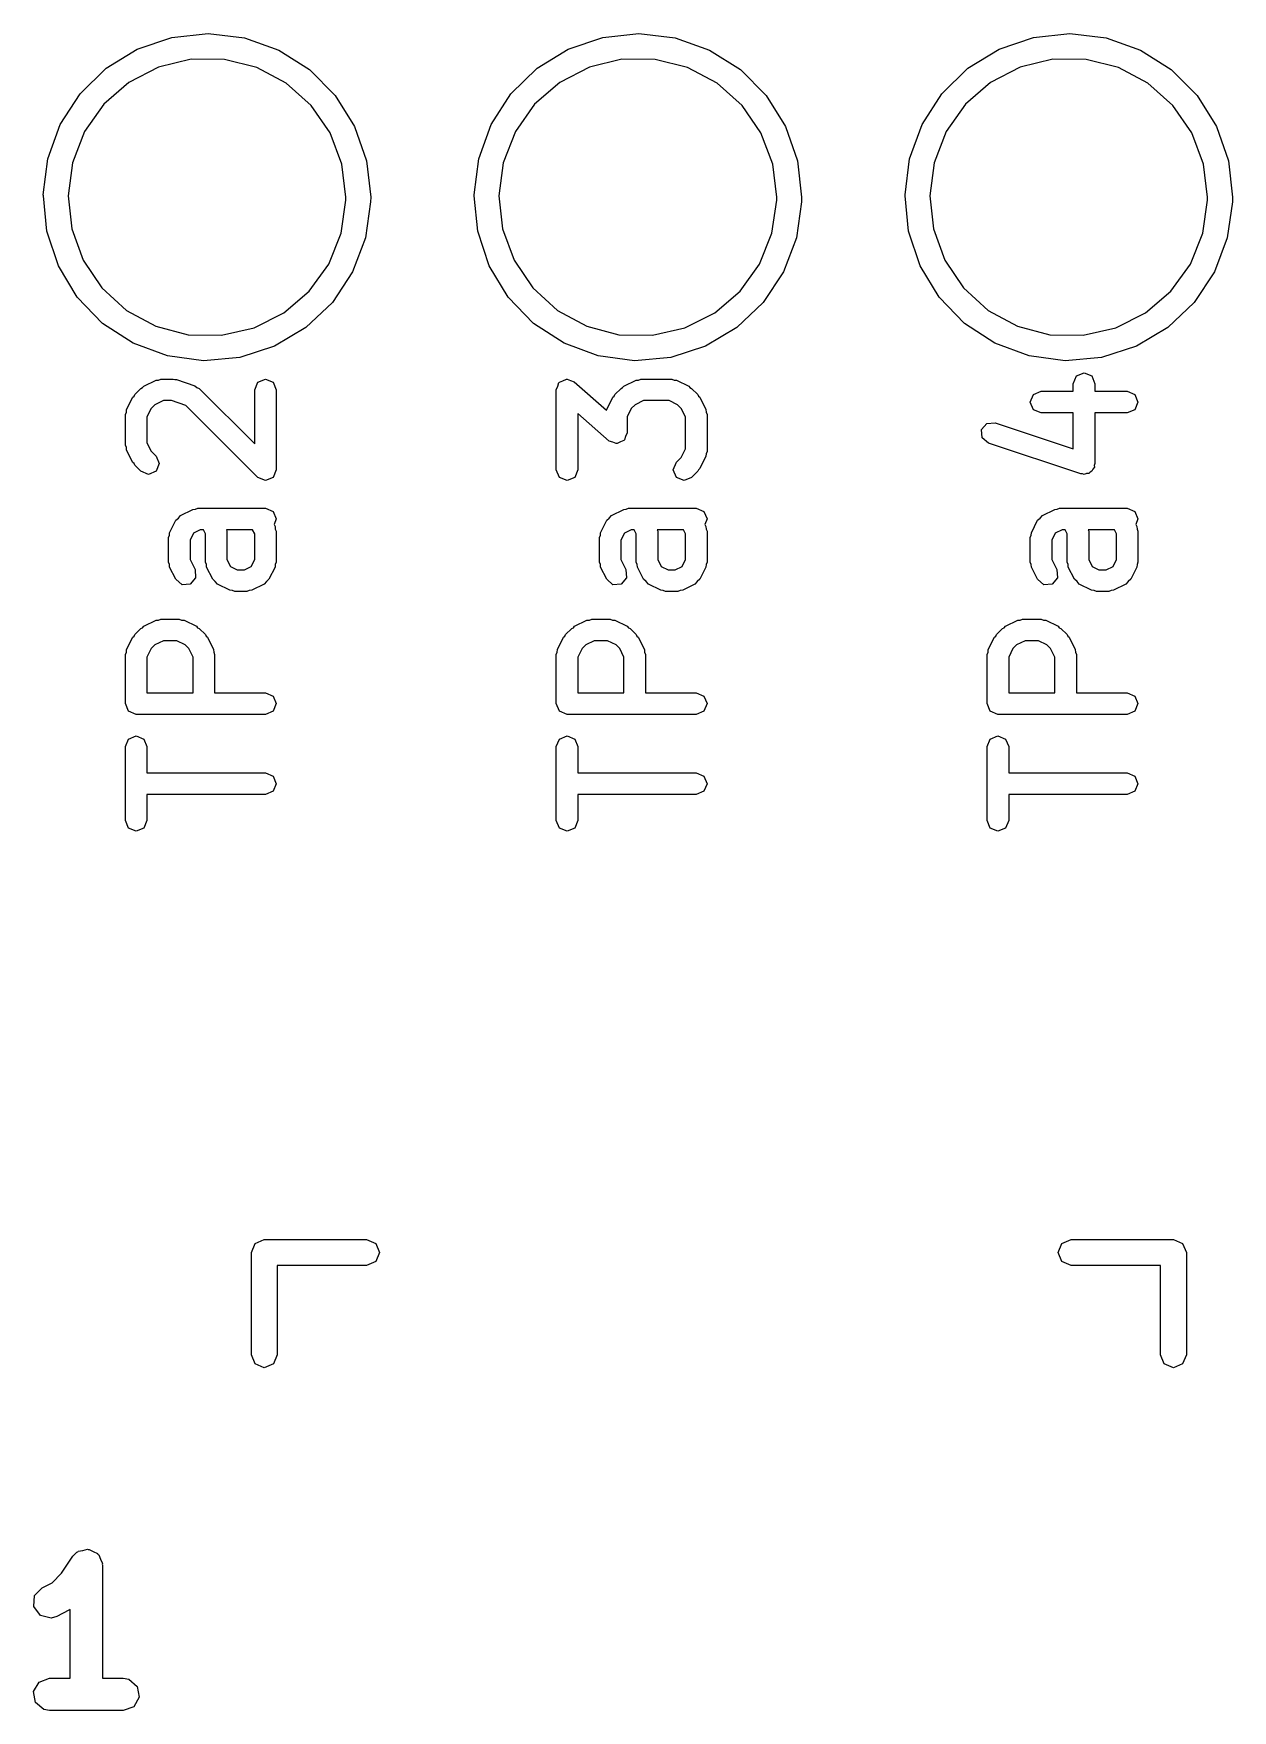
# Model space of a CAD drawing. Extents: x 59.1 to 151.1, y -119.5 to -80.2.
# Drawn here: x 84.19 to 89.76, y -107.03 to -99.24 of the extents above; entities that cross this region are included whole.
import ezdxf

# ---------------------------------------------------------------- set-up
doc = ezdxf.new("R2010")
doc.units = 0
doc.layers.add('BLACK', color=7, linetype='CONTINUOUS')

msp = doc.modelspace()

# ---------------------------------------------------------------- linework, layer by layer
at = {"layer": 'BLACK', "linetype": 'CONTINUOUS'}
for p, q in [((84.6764, -99.3123), (84.8368, -99.2577)), ((84.8368, -99.2577), (85.0053, -99.24)), ((85.0053, -99.24), (85.1735, -99.2601)), ((85.1735, -99.2601), (85.3332, -99.3169)), ((86.6764, -99.3123), (86.8368, -99.2577)), ((86.8368, -99.2577), (87.0053, -99.24)), ((87.0053, -99.24), (87.1735, -99.2601)), ((87.1735, -99.2601), (87.3332, -99.3169)), ((88.6764, -99.3123), (88.8368, -99.2577)), ((88.8368, -99.2577), (89.0053, -99.24)), ((89.0053, -99.24), (89.1735, -99.2601)), ((89.1735, -99.2601), (89.3332, -99.3169)), ((84.5321, -99.4011), (84.6764, -99.3123)), ((85.3332, -99.3169), (85.4762, -99.4077)), ((86.5321, -99.4011), (86.6764, -99.3123)), ((87.3332, -99.3169), (87.4762, -99.4077)), ((88.5321, -99.4011), (88.6764, -99.3123)), ((89.3332, -99.3169), (89.4762, -99.4077)), ((84.411, -99.5197), (84.5321, -99.4011)), ((84.7753, -99.3957), (84.6376, -99.4668)), ((84.9259, -99.3596), (84.7753, -99.3957)), ((85.0808, -99.3604), (84.9259, -99.3596)), ((85.231, -99.3981), (85.0808, -99.3604)), ((85.3679, -99.4706), (85.231, -99.3981)), ((85.4762, -99.4077), (85.5956, -99.5279)), ((86.411, -99.5197), (86.5321, -99.4011)), ((86.7753, -99.3957), (86.6376, -99.4668)), ((86.9259, -99.3596), (86.7753, -99.3957)), ((87.0808, -99.3604), (86.9259, -99.3596)), ((87.231, -99.3981), (87.0808, -99.3604)), ((87.3679, -99.4706), (87.231, -99.3981)), ((87.4762, -99.4077), (87.5956, -99.5279)), ((88.411, -99.5197), (88.5321, -99.4011)), ((88.7753, -99.3957), (88.6376, -99.4668)), ((88.9259, -99.3596), (88.7753, -99.3957)), ((89.0808, -99.3604), (88.9259, -99.3596)), ((89.231, -99.3981), (89.0808, -99.3604)), ((89.3679, -99.4706), (89.231, -99.3981)), ((89.4762, -99.4077), (89.5956, -99.5279)), ((84.6376, -99.4668), (84.5209, -99.5686)), ((85.4836, -99.5737), (85.3679, -99.4706)), ((86.6376, -99.4668), (86.5209, -99.5686)), ((87.4836, -99.5737), (87.3679, -99.4706)), ((88.6376, -99.4668), (88.5209, -99.5686)), ((89.4836, -99.5737), (89.3679, -99.4706)), ((84.3193, -99.6621), (84.411, -99.5197)), ((84.5209, -99.5686), (84.4318, -99.6953)), ((85.5713, -99.7013), (85.4836, -99.5737)), ((85.5956, -99.5279), (85.6854, -99.6716)), ((86.3193, -99.6621), (86.411, -99.5197)), ((86.5209, -99.5686), (86.4318, -99.6953)), ((87.5713, -99.7013), (87.4836, -99.5737)), ((87.5956, -99.5279), (87.6854, -99.6716)), ((88.3193, -99.6621), (88.411, -99.5197)), ((88.5209, -99.5686), (88.4318, -99.6953)), ((89.5713, -99.7013), (89.4836, -99.5737)), ((89.5956, -99.5279), (89.6854, -99.6716)), ((84.2613, -99.8213), (84.3193, -99.6621)), ((84.4318, -99.6953), (84.3756, -99.8397)), ((85.6261, -99.8462), (85.5713, -99.7013)), ((85.6854, -99.6716), (85.7411, -99.8316)), ((86.2613, -99.8213), (86.3193, -99.6621)), ((86.4318, -99.6953), (86.3756, -99.8397)), ((87.6261, -99.8462), (87.5713, -99.7013)), ((87.6854, -99.6716), (87.7411, -99.8316)), ((88.2613, -99.8213), (88.3193, -99.6621)), ((88.4318, -99.6953), (88.3756, -99.8397)), ((89.6261, -99.8462), (89.5713, -99.7013)), ((89.6854, -99.6716), (89.7411, -99.8316)), ((84.2401, -99.9894), (84.2613, -99.8213)), ((84.3756, -99.8397), (84.3553, -99.9932)), ((85.6447, -100), (85.6261, -99.8462)), ((85.7411, -99.8316), (85.76, -100)), ((86.2401, -99.9894), (86.2613, -99.8213)), ((86.3756, -99.8397), (86.3553, -99.9932)), ((87.6447, -100), (87.6261, -99.8462)), ((87.7411, -99.8316), (87.76, -100)), ((88.2401, -99.9894), (88.2613, -99.8213)), ((88.3756, -99.8397), (88.3553, -99.9932)), ((89.6447, -100), (89.6261, -99.8462)), ((89.7411, -99.8316), (89.76, -100)), ((84.2405, -99.9932), (84.2401, -99.9894)), ((84.2566, -100.158), (84.2405, -99.9932)), ((84.3553, -99.9932), (84.3723, -100.147)), ((85.6227, -100.167), (85.6446, -100.014)), ((85.6446, -100.014), (85.6447, -100)), ((85.7597, -100.021), (85.7361, -100.189)), ((85.76, -100), (85.7597, -100.021)), ((86.2405, -99.9932), (86.2401, -99.9894)), ((86.2566, -100.158), (86.2405, -99.9932)), ((86.3553, -99.9932), (86.3723, -100.147)), ((87.6227, -100.167), (87.6446, -100.014)), ((87.6446, -100.014), (87.6447, -100)), ((87.7597, -100.021), (87.7361, -100.189)), ((87.76, -100), (87.7597, -100.021)), ((88.2405, -99.9932), (88.2401, -99.9894)), ((88.2566, -100.158), (88.2405, -99.9932)), ((88.3553, -99.9932), (88.3723, -100.147)), ((89.6227, -100.167), (89.6446, -100.014)), ((89.6446, -100.014), (89.6447, -100)), ((89.7597, -100.021), (89.7361, -100.189)), ((89.76, -100), (89.7597, -100.021)), ((84.3101, -100.319), (84.2566, -100.158)), ((84.3723, -100.147), (84.4256, -100.293)), ((85.565, -100.311), (85.6227, -100.167)), ((85.7361, -100.189), (85.676, -100.347)), ((86.3101, -100.319), (86.2566, -100.158)), ((86.3723, -100.147), (86.4256, -100.293)), ((87.565, -100.311), (87.6227, -100.167)), ((87.7361, -100.189), (87.676, -100.347)), ((88.3101, -100.319), (88.2566, -100.158)), ((88.3723, -100.147), (88.4256, -100.293)), ((89.565, -100.311), (89.6227, -100.167)), ((89.7361, -100.189), (89.676, -100.347)), ((84.3979, -100.464), (84.3101, -100.319)), ((84.4256, -100.293), (84.512, -100.421)), ((85.4746, -100.436), (85.565, -100.311)), ((85.676, -100.347), (85.5822, -100.489)), ((86.3979, -100.464), (86.3101, -100.319)), ((86.4256, -100.293), (86.512, -100.421)), ((87.4746, -100.436), (87.565, -100.311)), ((87.676, -100.347), (87.5822, -100.489)), ((88.3979, -100.464), (88.3101, -100.319)), ((88.4256, -100.293), (88.512, -100.421)), ((89.4746, -100.436), (89.565, -100.311)), ((89.676, -100.347), (89.5822, -100.489)), ((84.512, -100.421), (84.6265, -100.526)), ((85.3568, -100.537), (85.4746, -100.436)), ((86.512, -100.421), (86.6265, -100.526)), ((87.3568, -100.537), (87.4746, -100.436)), ((88.512, -100.421), (88.6265, -100.526)), ((89.3568, -100.537), (89.4746, -100.436)), ((84.5156, -100.586), (84.3979, -100.464)), ((85.5822, -100.489), (85.4595, -100.605)), ((86.5156, -100.586), (86.3979, -100.464)), ((87.5822, -100.489), (87.4595, -100.605)), ((88.5156, -100.586), (88.3979, -100.464)), ((89.5822, -100.489), (89.4595, -100.605)), ((84.6573, -100.678), (84.5156, -100.586)), ((84.6265, -100.526), (84.7627, -100.599)), ((85.2184, -100.607), (85.3568, -100.537)), ((86.6573, -100.678), (86.5156, -100.586)), ((86.6265, -100.526), (86.7627, -100.599)), ((87.2184, -100.607), (87.3568, -100.537)), ((88.6573, -100.678), (88.5156, -100.586)), ((88.6265, -100.526), (88.7627, -100.599)), ((89.2184, -100.607), (89.3568, -100.537)), ((84.7627, -100.599), (84.9125, -100.639)), ((84.9125, -100.639), (85.0674, -100.641)), ((85.0674, -100.641), (85.2184, -100.607)), ((85.4595, -100.605), (85.314, -100.692)), ((86.7627, -100.599), (86.9125, -100.639)), ((86.9125, -100.639), (87.0674, -100.641)), ((87.0674, -100.641), (87.2184, -100.607)), ((87.4595, -100.605), (87.314, -100.692)), ((88.7627, -100.599), (88.9125, -100.639)), ((88.9125, -100.639), (89.0674, -100.641)), ((89.0674, -100.641), (89.2184, -100.607)), ((89.4595, -100.605), (89.314, -100.692)), ((84.8161, -100.737), (84.6573, -100.678)), ((84.9841, -100.76), (84.8161, -100.737)), ((85.1528, -100.744), (84.9841, -100.76)), ((85.314, -100.692), (85.1528, -100.744)), ((86.8161, -100.737), (86.6573, -100.678)), ((86.9841, -100.76), (86.8161, -100.737)), ((87.1528, -100.744), (86.9841, -100.76)), ((87.314, -100.692), (87.1528, -100.744)), ((88.8161, -100.737), (88.6573, -100.678)), ((88.9841, -100.76), (88.8161, -100.737)), ((89.1528, -100.744), (88.9841, -100.76)), ((89.314, -100.692), (89.1528, -100.744)), ((89.0361, -100.83), (89.0714, -100.816)), ((89.0714, -100.816), (89.1068, -100.83)), ((84.6646, -100.916), (84.6932, -100.888)), ((84.6932, -100.888), (84.7008, -100.884)), ((84.7008, -100.884), (84.7062, -100.878)), ((84.7062, -100.878), (84.7634, -100.85)), ((84.7634, -100.85), (84.775, -100.849)), ((84.775, -100.849), (84.7857, -100.844)), ((84.7857, -100.844), (84.8429, -100.844)), ((84.8429, -100.844), (84.8505, -100.847)), ((84.8505, -100.847), (84.8587, -100.847)), ((84.8587, -100.847), (84.9444, -100.875)), ((84.9444, -100.875), (84.9532, -100.883)), ((84.9532, -100.883), (84.9639, -100.888)), ((84.9639, -100.888), (85.2214, -101.145)), ((85.2214, -100.894), (85.2361, -100.859)), ((85.2214, -101.145), (85.2214, -100.894)), ((85.2361, -100.859), (85.2714, -100.844)), ((85.2714, -100.844), (85.3068, -100.859)), ((85.3068, -100.859), (85.3214, -100.894)), ((85.3214, -100.894), (85.3214, -101.266)), ((86.6214, -100.894), (86.6282, -100.878)), ((86.6214, -101.266), (86.6214, -100.894)), ((86.6282, -100.878), (86.6338, -100.861)), ((86.6338, -100.861), (86.6354, -100.861)), ((86.6354, -100.861), (86.6361, -100.859)), ((86.6361, -100.859), (86.6523, -100.852)), ((86.6523, -100.852), (86.6681, -100.844)), ((86.6681, -100.844), (86.6698, -100.845)), ((86.6698, -100.845), (86.6714, -100.844)), ((86.6714, -100.844), (86.6877, -100.851)), ((86.6877, -100.851), (86.7044, -100.857)), ((86.7044, -100.857), (86.8551, -100.989)), ((86.8932, -100.916), (86.9218, -100.888)), ((86.9218, -100.888), (86.9294, -100.884)), ((86.9294, -100.884), (86.9348, -100.878)), ((86.9348, -100.878), (86.9919, -100.85)), ((86.9919, -100.85), (87.0035, -100.849)), ((87.0035, -100.849), (87.0143, -100.844)), ((87.0143, -100.844), (87.1571, -100.844)), ((87.1571, -100.844), (87.1679, -100.849)), ((87.1679, -100.849), (87.1795, -100.85)), ((87.1795, -100.85), (87.2366, -100.878)), ((87.2366, -100.878), (87.242, -100.884)), ((87.242, -100.884), (87.2496, -100.888)), ((87.2496, -100.888), (87.2782, -100.916)), ((88.8361, -100.916), (88.8714, -100.901)), ((88.8714, -100.901), (89.0214, -100.901)), ((89.0214, -100.866), (89.0361, -100.83)), ((89.0214, -100.901), (89.0214, -100.866)), ((89.1068, -100.83), (89.1214, -100.866)), ((89.1214, -100.866), (89.1214, -100.901)), ((89.1214, -100.901), (89.2714, -100.901)), ((89.2714, -100.901), (89.3068, -100.916)), ((84.6267, -100.986), (84.6553, -100.929)), ((84.6553, -100.929), (84.6615, -100.924)), ((84.6615, -100.924), (84.6646, -100.916)), ((84.7411, -100.981), (84.7214, -101.02)), ((84.7582, -100.964), (84.7411, -100.981)), ((84.7975, -100.944), (84.7582, -100.964)), ((84.8347, -100.944), (84.7975, -100.944)), ((84.9016, -100.967), (84.8347, -100.944)), ((85.2361, -101.301), (84.9016, -100.967)), ((86.8553, -100.986), (86.8838, -100.929)), ((86.8838, -100.929), (86.8901, -100.924)), ((86.8901, -100.924), (86.8932, -100.916)), ((86.9697, -100.981), (86.95, -101.02)), ((86.9868, -100.964), (86.9697, -100.981)), ((87.0261, -100.944), (86.9868, -100.964)), ((87.1453, -100.944), (87.0261, -100.944)), ((87.1847, -100.964), (87.1453, -100.944)), ((87.2018, -100.981), (87.1847, -100.964)), ((87.2214, -101.02), (87.2018, -100.981)), ((87.2782, -100.916), (87.2814, -100.924)), ((87.2814, -100.924), (87.2876, -100.929)), ((87.2876, -100.929), (87.3161, -100.986)), ((88.8214, -100.951), (88.8361, -100.916)), ((88.8361, -100.987), (88.8214, -100.951)), ((89.3068, -100.916), (89.3214, -100.951)), ((89.3214, -100.951), (89.3068, -100.987)), ((84.6214, -101.009), (84.6259, -100.998)), ((84.6214, -101.151), (84.6214, -101.009)), ((84.6259, -100.998), (84.6267, -100.986)), ((84.7214, -101.02), (84.7214, -101.14)), ((86.8671, -101.132), (86.7214, -101.004)), ((86.7214, -101.004), (86.7214, -101.266)), ((86.8551, -100.989), (86.8553, -100.986)), ((86.95, -101.02), (86.95, -101.094)), ((87.2214, -101.168), (87.2214, -101.02)), ((87.3161, -100.986), (87.317, -100.998)), ((87.317, -100.998), (87.3214, -101.009)), ((87.3214, -101.009), (87.3214, -101.18)), ((88.5954, -101.078), (88.6205, -101.05)), ((88.6205, -101.05), (88.6587, -101.047)), ((88.6587, -101.047), (89.0214, -101.168)), ((88.8714, -101.001), (88.8361, -100.987)), ((89.0214, -101.001), (88.8714, -101.001)), ((89.0214, -101.168), (89.0214, -101.001)), ((89.2714, -101.001), (89.1214, -101.001)), ((89.1214, -101.001), (89.1214, -101.237)), ((89.3068, -100.987), (89.2714, -101.001)), ((84.7214, -101.14), (84.7411, -101.179)), ((86.8837, -101.138), (86.8671, -101.132)), ((86.9, -101.144), (86.8837, -101.138)), ((86.9191, -101.136), (86.9033, -101.144)), ((86.9354, -101.13), (86.9191, -101.136)), ((86.936, -101.128), (86.9354, -101.13)), ((86.9376, -101.127), (86.936, -101.128)), ((86.9433, -101.111), (86.9376, -101.127)), ((86.95, -101.094), (86.9433, -101.111)), ((88.5981, -101.117), (88.5954, -101.078)), ((88.627, -101.142), (88.5981, -101.117)), ((84.6259, -101.162), (84.6214, -101.151)), ((84.6267, -101.174), (84.6259, -101.162)), ((84.6553, -101.231), (84.6267, -101.174)), ((84.7411, -101.179), (84.7639, -101.202)), ((84.7639, -101.202), (84.7786, -101.237)), ((86.9016, -101.144), (86.9, -101.144)), ((86.9033, -101.144), (86.9016, -101.144)), ((87.1789, -101.23), (87.2018, -101.208)), ((87.2018, -101.208), (87.2214, -101.168)), ((87.3161, -101.202), (87.2876, -101.26)), ((87.317, -101.191), (87.3161, -101.202)), ((87.3214, -101.18), (87.317, -101.191)), ((89.0556, -101.285), (88.627, -101.142)), ((84.6615, -101.236), (84.6553, -101.231)), ((84.6646, -101.244), (84.6615, -101.236)), ((84.6932, -101.272), (84.6646, -101.244)), ((84.7286, -101.287), (84.6932, -101.272)), ((84.7639, -101.272), (84.7286, -101.287)), ((84.7786, -101.237), (84.7639, -101.272)), ((85.3214, -101.266), (85.3068, -101.301)), ((86.6361, -101.301), (86.6214, -101.266)), ((86.7214, -101.266), (86.7068, -101.301)), ((87.1643, -101.266), (87.1789, -101.23)), ((87.1789, -101.301), (87.1643, -101.266)), ((87.2782, -101.272), (87.2496, -101.301)), ((87.2814, -101.265), (87.2782, -101.272)), ((87.2876, -101.26), (87.2814, -101.265)), ((89.0638, -101.284), (89.0556, -101.285)), ((89.0714, -101.287), (89.0638, -101.284)), ((89.0822, -101.283), (89.0714, -101.287)), ((89.0938, -101.282), (89.0822, -101.283)), ((89.0992, -101.276), (89.0938, -101.282)), ((89.1068, -101.272), (89.0992, -101.276)), ((89.1112, -101.262), (89.1068, -101.272)), ((89.1189, -101.253), (89.1112, -101.262)), ((89.1214, -101.237), (89.1183, -101.245)), ((89.1183, -101.245), (89.1189, -101.253)), ((85.2714, -101.316), (85.2361, -101.301)), ((85.3068, -101.301), (85.2714, -101.316)), ((86.6714, -101.316), (86.6361, -101.301)), ((86.7068, -101.301), (86.6714, -101.316)), ((87.2143, -101.316), (87.1789, -101.301)), ((87.2496, -101.301), (87.2143, -101.316)), ((84.8776, -101.478), (84.9348, -101.45)), ((84.9348, -101.45), (84.9464, -101.449)), ((84.9464, -101.449), (84.9571, -101.444)), ((84.9571, -101.444), (85.2714, -101.444)), ((85.2714, -101.444), (85.3068, -101.459)), ((86.8776, -101.478), (86.9348, -101.45)), ((86.9348, -101.45), (86.9464, -101.449)), ((86.9464, -101.449), (86.9571, -101.444)), ((86.9571, -101.444), (87.2714, -101.444)), ((87.2714, -101.444), (87.3068, -101.459)), ((88.8776, -101.478), (88.9348, -101.45)), ((88.9348, -101.45), (88.9464, -101.449)), ((88.9464, -101.449), (88.9571, -101.444)), ((88.9571, -101.444), (89.2714, -101.444)), ((89.2714, -101.444), (89.3068, -101.459)), ((84.8267, -101.558), (84.8553, -101.5)), ((84.8553, -101.5), (84.8673, -101.49)), ((84.8673, -101.49), (84.8776, -101.478)), ((85.3068, -101.459), (85.3214, -101.494)), ((85.3214, -101.494), (85.3112, -101.519)), ((85.3112, -101.519), (85.3161, -101.529)), ((85.3161, -101.529), (85.317, -101.541)), ((86.8267, -101.558), (86.8553, -101.5)), ((86.8553, -101.5), (86.8673, -101.49)), ((86.8673, -101.49), (86.8776, -101.478)), ((87.3068, -101.459), (87.3214, -101.494)), ((87.3214, -101.494), (87.3112, -101.519)), ((87.3112, -101.519), (87.3161, -101.529)), ((87.3161, -101.529), (87.317, -101.541)), ((88.8267, -101.558), (88.8553, -101.5)), ((88.8553, -101.5), (88.8673, -101.49)), ((88.8673, -101.49), (88.8776, -101.478)), ((89.3068, -101.459), (89.3214, -101.494)), ((89.3214, -101.494), (89.3112, -101.519)), ((89.3112, -101.519), (89.3161, -101.529)), ((89.3161, -101.529), (89.317, -101.541)), ((84.8214, -101.58), (84.8259, -101.569)), ((84.8214, -101.694), (84.8214, -101.58)), ((84.8259, -101.569), (84.8267, -101.558)), ((84.9373, -101.56), (84.9214, -101.592)), ((84.9214, -101.592), (84.9214, -101.682)), ((84.9689, -101.544), (84.9373, -101.56)), ((84.9834, -101.544), (84.9689, -101.544)), ((84.9929, -101.563), (84.9834, -101.544)), ((84.9929, -101.694), (84.9929, -101.563)), ((85.0899, -101.544), (85.0929, -101.551)), ((85.212, -101.544), (85.0899, -101.544)), ((85.0929, -101.551), (85.0929, -101.682)), ((85.2214, -101.563), (85.212, -101.544)), ((85.2214, -101.682), (85.2214, -101.563)), ((85.317, -101.541), (85.3214, -101.551)), ((85.3214, -101.551), (85.3214, -101.694)), ((86.8214, -101.58), (86.8259, -101.569)), ((86.8214, -101.694), (86.8214, -101.58)), ((86.8259, -101.569), (86.8267, -101.558)), ((86.9373, -101.56), (86.9214, -101.592)), ((86.9214, -101.592), (86.9214, -101.682)), ((86.9689, -101.544), (86.9373, -101.56)), ((86.9834, -101.544), (86.9689, -101.544)), ((86.9929, -101.563), (86.9834, -101.544)), ((86.9929, -101.694), (86.9929, -101.563)), ((87.0899, -101.544), (87.0929, -101.551)), ((87.212, -101.544), (87.0899, -101.544)), ((87.0929, -101.551), (87.0929, -101.682)), ((87.2214, -101.563), (87.212, -101.544)), ((87.2214, -101.682), (87.2214, -101.563)), ((87.317, -101.541), (87.3214, -101.551)), ((87.3214, -101.551), (87.3214, -101.694)), ((88.8214, -101.58), (88.8259, -101.569)), ((88.8214, -101.694), (88.8214, -101.58)), ((88.8259, -101.569), (88.8267, -101.558)), ((88.9373, -101.56), (88.9214, -101.592)), ((88.9214, -101.592), (88.9214, -101.682)), ((88.9689, -101.544), (88.9373, -101.56)), ((88.9834, -101.544), (88.9689, -101.544)), ((88.9929, -101.563), (88.9834, -101.544)), ((88.9929, -101.694), (88.9929, -101.563)), ((89.0899, -101.544), (89.0929, -101.551)), ((89.212, -101.544), (89.0899, -101.544)), ((89.0929, -101.551), (89.0929, -101.682)), ((89.2214, -101.563), (89.212, -101.544)), ((89.2214, -101.682), (89.2214, -101.563)), ((89.317, -101.541), (89.3214, -101.551)), ((89.3214, -101.551), (89.3214, -101.694)), ((84.9214, -101.682), (84.9447, -101.729)), ((85.0929, -101.682), (85.1087, -101.714)), ((85.2056, -101.714), (85.2214, -101.682)), ((86.9214, -101.682), (86.9447, -101.729)), ((87.0929, -101.682), (87.1087, -101.714)), ((87.2056, -101.714), (87.2214, -101.682)), ((88.9214, -101.682), (88.9447, -101.729)), ((89.0929, -101.682), (89.1087, -101.714)), ((89.2056, -101.714), (89.2214, -101.682)), ((84.8259, -101.705), (84.8214, -101.694)), ((84.8267, -101.717), (84.8259, -101.705)), ((84.8553, -101.774), (84.8267, -101.717)), ((84.9447, -101.729), (84.9474, -101.767)), ((84.9973, -101.705), (84.9929, -101.694)), ((84.9981, -101.717), (84.9973, -101.705)), ((85.0267, -101.774), (84.9981, -101.717)), ((85.1087, -101.714), (85.1404, -101.73)), ((85.1404, -101.73), (85.1739, -101.73)), ((85.1739, -101.73), (85.2056, -101.714)), ((85.3161, -101.717), (85.2876, -101.774)), ((85.317, -101.705), (85.3161, -101.717)), ((85.3214, -101.694), (85.317, -101.705)), ((86.8259, -101.705), (86.8214, -101.694)), ((86.8267, -101.717), (86.8259, -101.705)), ((86.8553, -101.774), (86.8267, -101.717)), ((86.9447, -101.729), (86.9474, -101.767)), ((86.9973, -101.705), (86.9929, -101.694)), ((86.9981, -101.717), (86.9973, -101.705)), ((87.0267, -101.774), (86.9981, -101.717)), ((87.1087, -101.714), (87.1404, -101.73)), ((87.1404, -101.73), (87.1739, -101.73)), ((87.1739, -101.73), (87.2056, -101.714)), ((87.3161, -101.717), (87.2876, -101.774)), ((87.317, -101.705), (87.3161, -101.717)), ((87.3214, -101.694), (87.317, -101.705)), ((88.8259, -101.705), (88.8214, -101.694)), ((88.8267, -101.717), (88.8259, -101.705)), ((88.8553, -101.774), (88.8267, -101.717)), ((88.9447, -101.729), (88.9474, -101.767)), ((88.9973, -101.705), (88.9929, -101.694)), ((88.9981, -101.717), (88.9973, -101.705)), ((89.0267, -101.774), (88.9981, -101.717)), ((89.1087, -101.714), (89.1404, -101.73)), ((89.1404, -101.73), (89.1739, -101.73)), ((89.1739, -101.73), (89.2056, -101.714)), ((89.3161, -101.717), (89.2876, -101.774)), ((89.317, -101.705), (89.3161, -101.717)), ((89.3214, -101.694), (89.317, -101.705)), ((84.8842, -101.799), (84.8553, -101.774)), ((84.9224, -101.796), (84.8842, -101.799)), ((84.9474, -101.767), (84.9224, -101.796)), ((85.0387, -101.784), (85.0267, -101.774)), ((85.0491, -101.796), (85.0387, -101.784)), ((85.1062, -101.825), (85.0491, -101.796)), ((85.1178, -101.826), (85.1062, -101.825)), ((85.1286, -101.83), (85.1178, -101.826)), ((85.1857, -101.83), (85.1286, -101.83)), ((85.1965, -101.826), (85.1857, -101.83)), ((85.2081, -101.825), (85.1965, -101.826)), ((85.2652, -101.796), (85.2081, -101.825)), ((85.2756, -101.784), (85.2652, -101.796)), ((85.2876, -101.774), (85.2756, -101.784)), ((86.8842, -101.799), (86.8553, -101.774)), ((86.9224, -101.796), (86.8842, -101.799)), ((86.9474, -101.767), (86.9224, -101.796)), ((87.0387, -101.784), (87.0267, -101.774)), ((87.0491, -101.796), (87.0387, -101.784)), ((87.1062, -101.825), (87.0491, -101.796)), ((87.1178, -101.826), (87.1062, -101.825)), ((87.1286, -101.83), (87.1178, -101.826)), ((87.1857, -101.83), (87.1286, -101.83)), ((87.1965, -101.826), (87.1857, -101.83)), ((87.2081, -101.825), (87.1965, -101.826)), ((87.2652, -101.796), (87.2081, -101.825)), ((87.2756, -101.784), (87.2652, -101.796)), ((87.2876, -101.774), (87.2756, -101.784)), ((88.8842, -101.799), (88.8553, -101.774)), ((88.9224, -101.796), (88.8842, -101.799)), ((88.9474, -101.767), (88.9224, -101.796)), ((89.0387, -101.784), (89.0267, -101.774)), ((89.0491, -101.796), (89.0387, -101.784)), ((89.1062, -101.825), (89.0491, -101.796)), ((89.1178, -101.826), (89.1062, -101.825)), ((89.1286, -101.83), (89.1178, -101.826)), ((89.1857, -101.83), (89.1286, -101.83)), ((89.1965, -101.826), (89.1857, -101.83)), ((89.2081, -101.825), (89.1965, -101.826)), ((89.2652, -101.796), (89.2081, -101.825)), ((89.2756, -101.784), (89.2652, -101.796)), ((89.2876, -101.774), (89.2756, -101.784)), ((84.7008, -101.999), (84.7062, -101.992)), ((84.7062, -101.992), (84.7634, -101.964)), ((84.7634, -101.964), (84.775, -101.963)), ((84.775, -101.963), (84.7857, -101.959)), ((84.7857, -101.959), (84.8714, -101.959)), ((84.8714, -101.959), (84.8822, -101.963)), ((84.8822, -101.963), (84.8938, -101.964)), ((84.8938, -101.964), (84.9509, -101.992)), ((84.9509, -101.992), (84.9563, -101.999)), ((86.7008, -101.999), (86.7062, -101.992)), ((86.7062, -101.992), (86.7634, -101.964)), ((86.7634, -101.964), (86.775, -101.963)), ((86.775, -101.963), (86.7857, -101.959)), ((86.7857, -101.959), (86.8714, -101.959)), ((86.8714, -101.959), (86.8822, -101.963)), ((86.8822, -101.963), (86.8938, -101.964)), ((86.8938, -101.964), (86.9509, -101.992)), ((86.9509, -101.992), (86.9563, -101.999)), ((88.7008, -101.999), (88.7062, -101.992)), ((88.7062, -101.992), (88.7634, -101.964)), ((88.7634, -101.964), (88.775, -101.963)), ((88.775, -101.963), (88.7857, -101.959)), ((88.7857, -101.959), (88.8714, -101.959)), ((88.8714, -101.959), (88.8822, -101.963)), ((88.8822, -101.963), (88.8938, -101.964)), ((88.8938, -101.964), (88.9509, -101.992)), ((88.9509, -101.992), (88.9563, -101.999)), ((84.6267, -102.1), (84.6553, -102.043)), ((84.6553, -102.043), (84.6615, -102.038)), ((84.6615, -102.038), (84.6646, -102.03)), ((84.6646, -102.03), (84.6932, -102.002)), ((84.6932, -102.002), (84.7008, -101.999)), ((84.7975, -102.059), (84.7582, -102.078)), ((84.8596, -102.059), (84.7975, -102.059)), ((84.899, -102.078), (84.8596, -102.059)), ((84.9563, -101.999), (84.9639, -102.002)), ((84.9639, -102.002), (84.9925, -102.03)), ((84.9925, -102.03), (84.9956, -102.038)), ((84.9956, -102.038), (85.0019, -102.043)), ((85.0019, -102.043), (85.0304, -102.1)), ((86.6267, -102.1), (86.6553, -102.043)), ((86.6553, -102.043), (86.6615, -102.038)), ((86.6615, -102.038), (86.6646, -102.03)), ((86.6646, -102.03), (86.6932, -102.002)), ((86.6932, -102.002), (86.7008, -101.999)), ((86.7975, -102.059), (86.7582, -102.078)), ((86.8596, -102.059), (86.7975, -102.059)), ((86.899, -102.078), (86.8596, -102.059)), ((86.9563, -101.999), (86.9639, -102.002)), ((86.9639, -102.002), (86.9925, -102.03)), ((86.9925, -102.03), (86.9956, -102.038)), ((86.9956, -102.038), (87.0019, -102.043)), ((87.0019, -102.043), (87.0304, -102.1)), ((88.6267, -102.1), (88.6553, -102.043)), ((88.6553, -102.043), (88.6615, -102.038)), ((88.6615, -102.038), (88.6646, -102.03)), ((88.6646, -102.03), (88.6932, -102.002)), ((88.6932, -102.002), (88.7008, -101.999)), ((88.7975, -102.059), (88.7582, -102.078)), ((88.8596, -102.059), (88.7975, -102.059)), ((88.899, -102.078), (88.8596, -102.059)), ((88.9563, -101.999), (88.9639, -102.002)), ((88.9639, -102.002), (88.9925, -102.03)), ((88.9925, -102.03), (88.9956, -102.038)), ((88.9956, -102.038), (89.0019, -102.043)), ((89.0019, -102.043), (89.0304, -102.1)), ((84.6214, -102.123), (84.6259, -102.112)), ((84.6214, -102.351), (84.6214, -102.123)), ((84.6259, -102.112), (84.6267, -102.1)), ((84.7411, -102.095), (84.7214, -102.135)), ((84.7214, -102.135), (84.7214, -102.301)), ((84.7582, -102.078), (84.7411, -102.095)), ((84.916, -102.095), (84.899, -102.078)), ((84.9357, -102.135), (84.916, -102.095)), ((84.9357, -102.301), (84.9357, -102.135)), ((85.0304, -102.1), (85.0313, -102.112)), ((85.0313, -102.112), (85.0357, -102.123)), ((85.0357, -102.123), (85.0357, -102.301)), ((86.6214, -102.123), (86.6259, -102.112)), ((86.6214, -102.351), (86.6214, -102.123)), ((86.6259, -102.112), (86.6267, -102.1)), ((86.7411, -102.095), (86.7214, -102.135)), ((86.7214, -102.135), (86.7214, -102.301)), ((86.7582, -102.078), (86.7411, -102.095)), ((86.916, -102.095), (86.899, -102.078)), ((86.9357, -102.135), (86.916, -102.095)), ((86.9357, -102.301), (86.9357, -102.135)), ((87.0304, -102.1), (87.0313, -102.112)), ((87.0313, -102.112), (87.0357, -102.123)), ((87.0357, -102.123), (87.0357, -102.301)), ((88.6214, -102.123), (88.6259, -102.112)), ((88.6214, -102.351), (88.6214, -102.123)), ((88.6259, -102.112), (88.6267, -102.1)), ((88.7411, -102.095), (88.7214, -102.135)), ((88.7214, -102.135), (88.7214, -102.301)), ((88.7582, -102.078), (88.7411, -102.095)), ((88.916, -102.095), (88.899, -102.078)), ((88.9357, -102.135), (88.916, -102.095)), ((88.9357, -102.301), (88.9357, -102.135)), ((89.0304, -102.1), (89.0313, -102.112)), ((89.0313, -102.112), (89.0357, -102.123)), ((89.0357, -102.123), (89.0357, -102.301)), ((84.7214, -102.301), (84.9357, -102.301)), ((85.0357, -102.301), (85.2714, -102.301)), ((85.2714, -102.301), (85.3068, -102.316)), ((86.7214, -102.301), (86.9357, -102.301)), ((87.0357, -102.301), (87.2714, -102.301)), ((87.2714, -102.301), (87.3068, -102.316)), ((88.7214, -102.301), (88.9357, -102.301)), ((89.0357, -102.301), (89.2714, -102.301)), ((89.2714, -102.301), (89.3068, -102.316)), ((84.6361, -102.387), (84.6214, -102.351)), ((85.3068, -102.316), (85.3214, -102.351)), ((85.3214, -102.351), (85.3068, -102.387)), ((86.6361, -102.387), (86.6214, -102.351)), ((87.3068, -102.316), (87.3214, -102.351)), ((87.3214, -102.351), (87.3068, -102.387)), ((88.6361, -102.387), (88.6214, -102.351)), ((89.3068, -102.316), (89.3214, -102.351)), ((89.3214, -102.351), (89.3068, -102.387)), ((84.6714, -102.401), (84.6361, -102.387)), ((85.2714, -102.401), (84.6714, -102.401)), ((85.3068, -102.387), (85.2714, -102.401)), ((86.6714, -102.401), (86.6361, -102.387)), ((87.2714, -102.401), (86.6714, -102.401)), ((87.3068, -102.387), (87.2714, -102.401)), ((88.6714, -102.401), (88.6361, -102.387)), ((89.2714, -102.401), (88.6714, -102.401)), ((89.3068, -102.387), (89.2714, -102.401)), ((84.6214, -102.551), (84.6361, -102.516)), ((84.6361, -102.516), (84.6714, -102.501)), ((84.6714, -102.501), (84.7068, -102.516)), ((84.7068, -102.516), (84.7214, -102.551)), ((86.6214, -102.551), (86.6361, -102.516)), ((86.6361, -102.516), (86.6714, -102.501)), ((86.6714, -102.501), (86.7068, -102.516)), ((86.7068, -102.516), (86.7214, -102.551)), ((88.6214, -102.551), (88.6361, -102.516)), ((88.6361, -102.516), (88.6714, -102.501)), ((88.6714, -102.501), (88.7068, -102.516)), ((88.7068, -102.516), (88.7214, -102.551)), ((84.6214, -102.894), (84.6214, -102.551)), ((84.7214, -102.551), (84.7214, -102.673)), ((86.6214, -102.894), (86.6214, -102.551)), ((86.7214, -102.551), (86.7214, -102.673)), ((88.6214, -102.894), (88.6214, -102.551)), ((88.7214, -102.551), (88.7214, -102.673)), ((84.7214, -102.673), (85.2714, -102.673)), ((85.2714, -102.673), (85.3068, -102.688)), ((85.3068, -102.688), (85.3214, -102.723)), ((86.7214, -102.673), (87.2714, -102.673)), ((87.2714, -102.673), (87.3068, -102.688)), ((87.3068, -102.688), (87.3214, -102.723)), ((88.7214, -102.673), (89.2714, -102.673)), ((89.2714, -102.673), (89.3068, -102.688)), ((89.3068, -102.688), (89.3214, -102.723)), ((85.2714, -102.773), (84.7214, -102.773)), ((84.7214, -102.773), (84.7214, -102.894)), ((85.3068, -102.758), (85.2714, -102.773)), ((85.3214, -102.723), (85.3068, -102.758)), ((87.2714, -102.773), (86.7214, -102.773)), ((86.7214, -102.773), (86.7214, -102.894)), ((87.3068, -102.758), (87.2714, -102.773)), ((87.3214, -102.723), (87.3068, -102.758)), ((89.2714, -102.773), (88.7214, -102.773)), ((88.7214, -102.773), (88.7214, -102.894)), ((89.3068, -102.758), (89.2714, -102.773)), ((89.3214, -102.723), (89.3068, -102.758)), ((84.6361, -102.93), (84.6214, -102.894)), ((84.6714, -102.944), (84.6361, -102.93)), ((84.7068, -102.93), (84.6714, -102.944)), ((84.7214, -102.894), (84.7068, -102.93)), ((86.6361, -102.93), (86.6214, -102.894)), ((86.6714, -102.944), (86.6361, -102.93)), ((86.7068, -102.93), (86.6714, -102.944)), ((86.7214, -102.894), (86.7068, -102.93)), ((88.6361, -102.93), (88.6214, -102.894)), ((88.6714, -102.944), (88.6361, -102.93)), ((88.7068, -102.93), (88.6714, -102.944)), ((88.7214, -102.894), (88.7068, -102.93)), ((85.206, -104.9), (85.2236, -104.858)), ((85.2236, -104.858), (85.266, -104.84)), ((85.266, -104.84), (85.741, -104.84)), ((85.741, -104.84), (85.7834, -104.858)), ((85.7834, -104.858), (85.801, -104.9)), ((88.951, -104.9), (88.9686, -104.858)), ((88.9686, -104.858), (89.011, -104.84)), ((89.011, -104.84), (89.486, -104.84)), ((89.486, -104.84), (89.5284, -104.858)), ((89.5284, -104.858), (89.546, -104.9)), ((85.206, -105.375), (85.206, -104.9)), ((85.7834, -104.942), (85.741, -104.96)), ((85.801, -104.9), (85.7834, -104.942)), ((88.9686, -104.942), (88.951, -104.9)), ((89.011, -104.96), (88.9686, -104.942)), ((89.546, -104.9), (89.546, -105.375)), ((85.741, -104.96), (85.326, -104.96)), ((85.326, -104.96), (85.326, -105.375)), ((89.426, -104.96), (89.011, -104.96)), ((89.426, -105.375), (89.426, -104.96)), ((85.2236, -105.417), (85.206, -105.375)), ((85.266, -105.435), (85.2236, -105.417)), ((85.3084, -105.417), (85.266, -105.435)), ((85.326, -105.375), (85.3084, -105.417)), ((89.4436, -105.417), (89.426, -105.375)), ((89.486, -105.435), (89.4436, -105.417)), ((89.5284, -105.417), (89.486, -105.435)), ((89.546, -105.375), (89.5284, -105.417)), ((84.4242, -106.283), (84.4451, -106.277)), ((84.4451, -106.277), (84.4491, -106.278)), ((84.4491, -106.278), (84.4533, -106.278)), ((84.4533, -106.278), (84.4722, -106.288)), ((84.3249, -106.389), (84.3779, -106.31)), ((84.3779, -106.31), (84.3959, -106.291)), ((84.3959, -106.291), (84.4, -106.29)), ((84.4, -106.29), (84.4028, -106.286)), ((84.4028, -106.286), (84.4242, -106.283)), ((84.4722, -106.288), (84.4921, -106.297)), ((84.4921, -106.297), (84.494, -106.301)), ((84.494, -106.301), (84.4977, -106.303)), ((84.4977, -106.303), (84.5052, -106.324)), ((84.5052, -106.324), (84.5148, -106.343)), ((84.5148, -106.343), (84.5138, -106.347)), ((84.5138, -106.347), (84.5153, -106.351)), ((84.5153, -106.351), (84.5153, -106.876)), ((84.2353, -106.456), (84.2816, -106.433)), ((84.2816, -106.433), (84.3249, -106.389)), ((84.197, -106.544), (84.2, -106.493)), ((84.2, -106.493), (84.2353, -106.456)), ((84.2275, -106.585), (84.197, -106.544)), ((84.2774, -106.597), (84.2275, -106.585)), ((84.3024, -106.59), (84.2774, -106.597)), ((84.3595, -106.561), (84.3024, -106.59)), ((84.3607, -106.56), (84.3595, -106.561)), ((84.3653, -106.557), (84.3607, -106.56)), ((84.3653, -106.876), (84.3653, -106.557)), ((84.195, -106.938), (84.2206, -106.894)), ((84.2206, -106.894), (84.2689, -106.876)), ((84.2689, -106.876), (84.3653, -106.876)), ((84.5153, -106.876), (84.6117, -106.876)), ((84.6117, -106.876), (84.6374, -106.881)), ((84.6374, -106.881), (84.6767, -106.914)), ((84.2039, -106.989), (84.195, -106.938)), ((84.6856, -106.964), (84.6599, -107.009)), ((84.6767, -106.914), (84.6856, -106.964)), ((84.2432, -107.022), (84.2039, -106.989)), ((84.2689, -107.026), (84.2432, -107.022)), ((84.6117, -107.026), (84.2689, -107.026)), ((84.6599, -107.009), (84.6117, -107.026))]:
    msp.add_line(p, q, dxfattribs=at)

doc.saveas('drawing.dxf')
